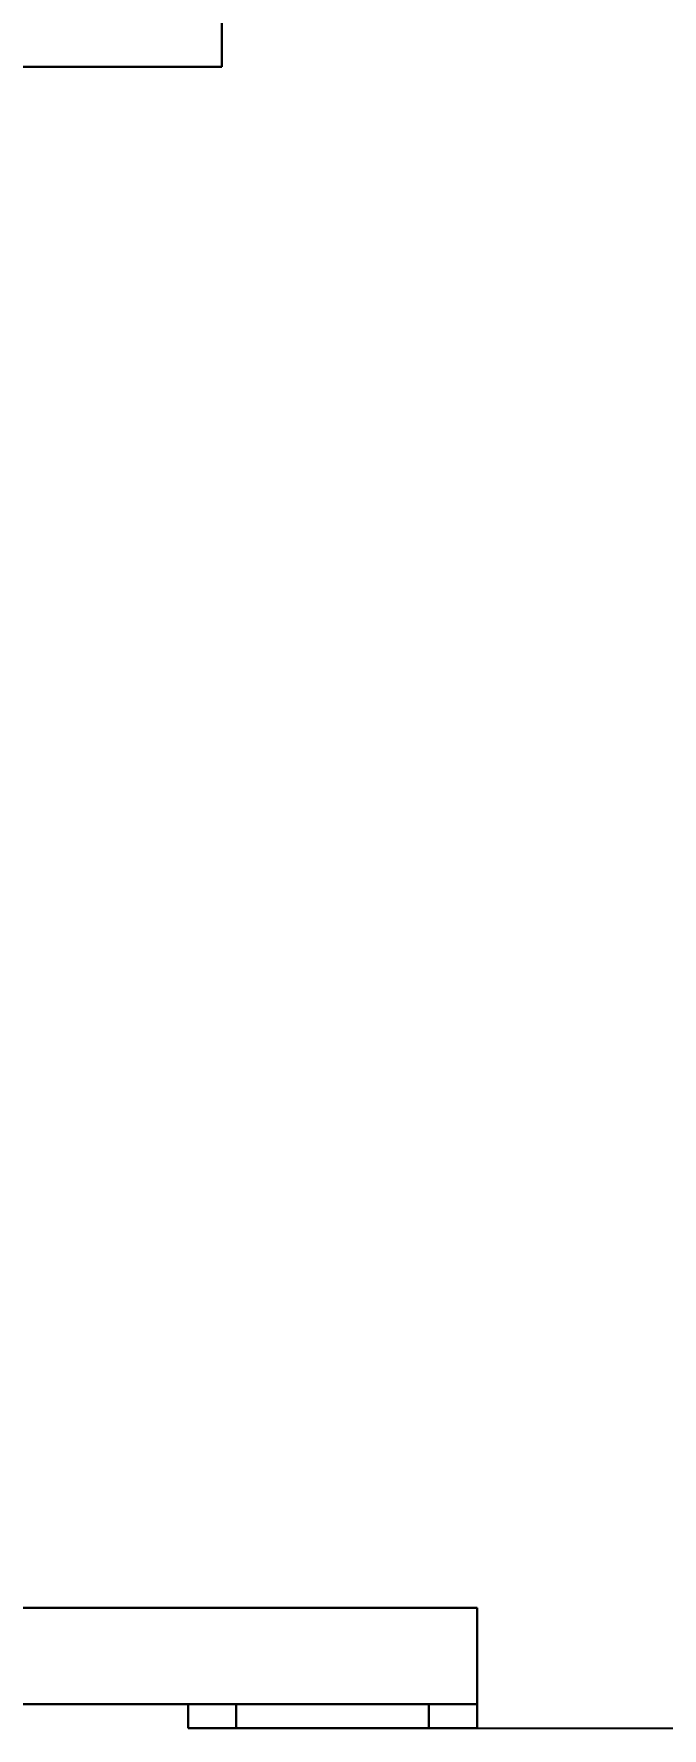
# Model space of a CAD drawing. Header units: millimetres. Extents: x -2601 to 21461, y 11492 to 21077.
# Drawn here: x 16663.4 to 16793.8, y 15024.7 to 15376.5 of the extents above; entities that cross this region are included whole.
import ezdxf

# ---------------------------------------------------------------- set-up
doc = ezdxf.new("R2010")
doc.units = ezdxf.units.MM
doc.header["$PDSIZE"] = -1
doc.styles.get("Standard").update_dxf_attribs({"font": ''})
doc.styles.get('Standard').set_extended_font_data('HYSWLongFangSong')
doc.dimstyles.new('ISO-25', dxfattribs={"dimscale": 25, "dimtxt": 3.5, "dimasz": 1.6, "dimexe": 1.25, "dimexo": 0.625, "dimtad": 1, "dimdec": 0, "dimzin": 9, "dimdsep": 46, "dimtxsty": 'Standard', "dimcen": 2.5, "dimadec": 0, "dimazin": 2, "dimtfac": 1, "dimtdec": 0, "dimtofl": 0, "dimtmove": 0, "dimatfit": 3, "dimfxl": 1, "dimarcsym": 0})

# ---------------------------------------------------------------- blocks, each defined once
blk = doc.blocks.new('*D85')
at = {"color": 0, "lineweight": -2}
for p, q in [((16574.57, 15609.15), (17451.3, 15609.15)), ((17420.05, 15569.15), (17420.05, 15064.65)), ((16721.07, 15024.65), (17451.3, 15024.65))]:
    blk.add_line(p, q, dxfattribs=at)
at = {"color": 0}
for points in [[(17413.38, 15569.15), (17426.72, 15569.15), (17420.05, 15609.15)], [(17413.38, 15064.65), (17426.72, 15064.65), (17420.05, 15024.65)]]:
    blk.add_solid(points, dxfattribs=at)
at = {"layer": 'Defpoints', "color": 0}
for p in [(16558.94, 15609.15), (16705.44, 15024.65), (17420.05, 15024.65)]:
    blk.add_point(p, dxfattribs=at)
at = {"color": 0, "insert": (17360.68, 15281.81), "char_height": 87.5, "attachment_point": 5, "rotation": 90}
blk.add_mtext('587', dxfattribs=at)

msp = doc.modelspace()

# ---------------------------------------------------------------- linework, layer by layer
at = {"color": 161, "linetype": 'Continuous', "lineweight": 30, "true_color": 0x67adff}
for p, q in [((16702.44, 15389.65), (16702.44, 15369.65)), ((16415.44, 15369.65), (16702.44, 15369.65)), ((16415.44, 15049.65), (16755.44, 15049.65)), ((16755.44, 15049.65), (16755.44, 15029.65)), ((16415.44, 15029.65), (16755.44, 15029.65)), ((16695.44, 15024.65), (16695.44, 15029.65)), ((16705.44, 15029.65), (16705.44, 15024.65)), ((16745.44, 15024.65), (16745.44, 15029.65)), ((16755.44, 15029.65), (16755.44, 15024.65)), ((16705.44, 15024.65), (16695.44, 15024.65)), ((16745.44, 15024.65), (16705.44, 15024.65)), ((16755.44, 15024.65), (16745.44, 15024.65))]:
    msp.add_line(p, q, dxfattribs=at)

# ---------------------------------------------------------------- dimensions: what is measured, and where the dimension line sits
dim = msp.add_linear_dim(base=(17420.05, 15024.65), p1=(16558.94, 15609.15), p2=(16705.44, 15024.65), angle=90, text='587', dimstyle='ISO-25')
dim.commit()
dim.dimension.update_dxf_attribs({"geometry": '*D85', "text_midpoint": (17420.05, 15281.81), "dimtype": 160})

doc.saveas('drawing.dxf')
